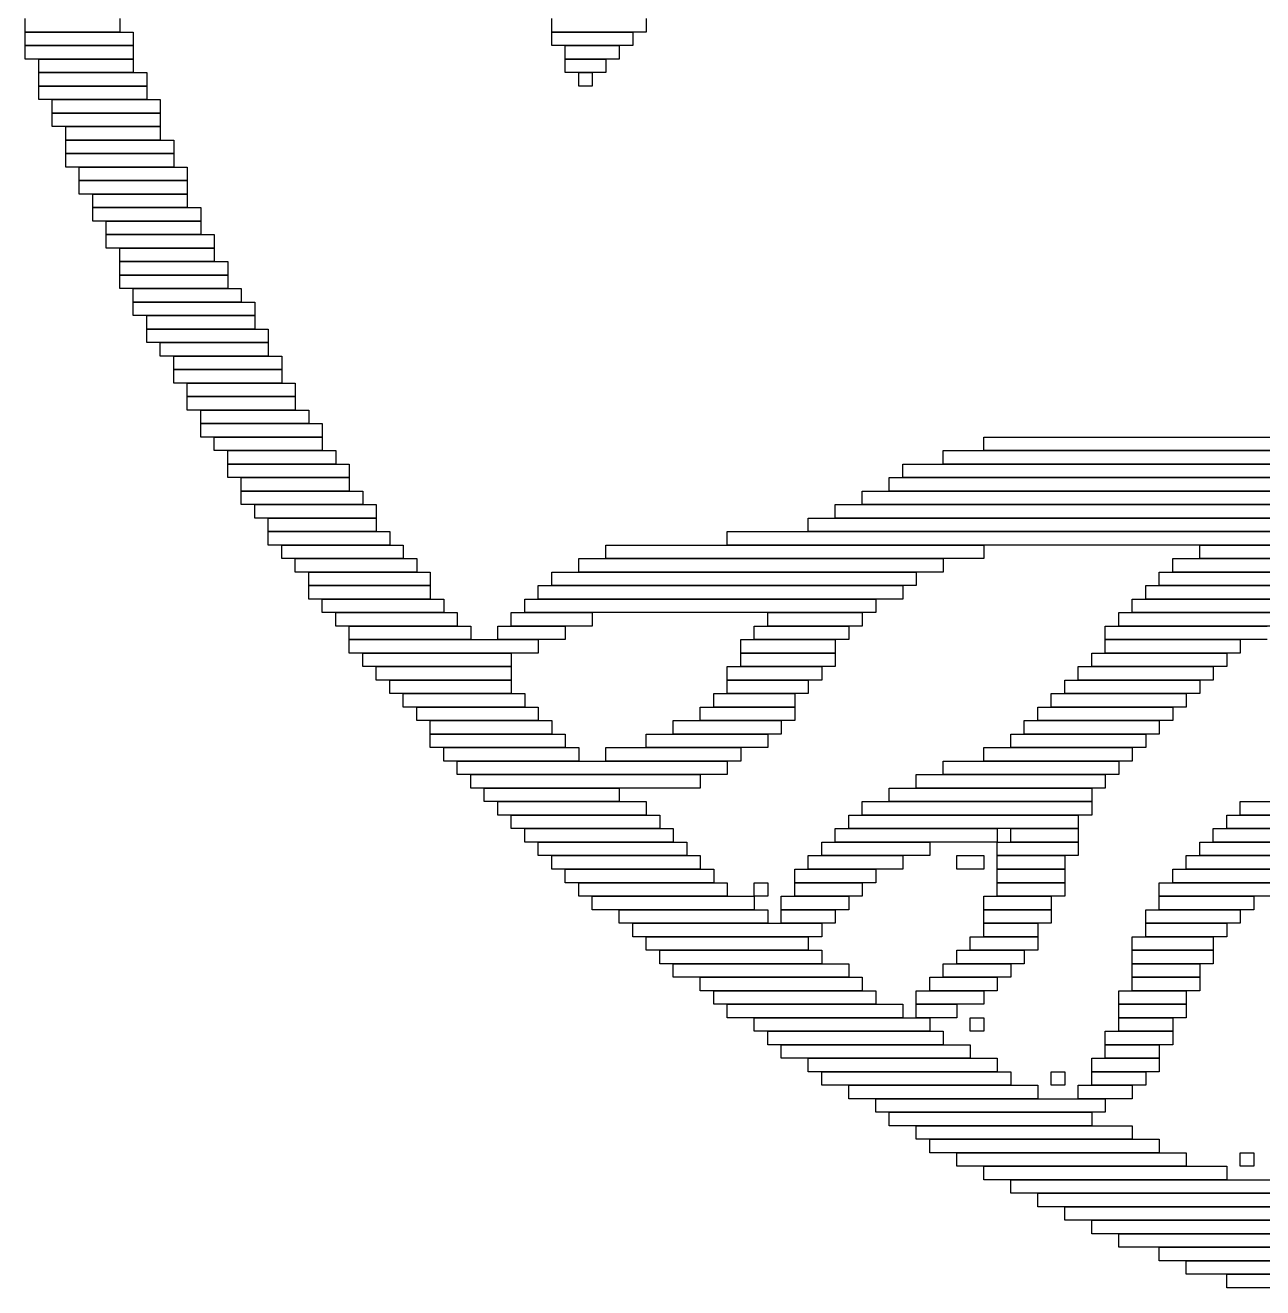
# Model space of a CAD drawing. Extents: x 367 to 656, y 364 to 660.
# Drawn here: x 375 to 466.7, y 372 to 465.5 of the extents above; entities that cross this region are included whole.
import ezdxf

# ---------------------------------------------------------------- set-up
doc = ezdxf.new("R2010")
doc.units = 0

msp = doc.modelspace()

# ---------------------------------------------------------------- linework, layer by layer
for p, q in [((375, 465), (375, 466)), ((382, 466), (382, 465)), ((414, 465), (414, 466)), ((421, 466), (421, 465)), ((382, 465), (375, 465)), ((375, 465), (383, 465)), ((375, 464), (375, 465)), ((383, 465), (383, 464)), ((421, 465), (414, 465)), ((414, 465), (420, 465)), ((414, 464), (414, 465)), ((420, 465), (420, 464)), ((383, 464), (375, 464)), ((375, 464), (383, 464)), ((375, 463), (375, 464)), ((383, 464), (383, 463)), ((420, 464), (414, 464)), ((415, 464), (419, 464)), ((415, 463), (415, 464)), ((419, 464), (419, 463)), ((383, 463), (375, 463)), ((376, 463), (383, 463)), ((376, 462), (376, 463)), ((383, 463), (383, 462)), ((419, 463), (415, 463)), ((415, 463), (418, 463)), ((415, 462), (415, 463)), ((418, 463), (418, 462)), ((383, 462), (376, 462)), ((376, 462), (384, 462)), ((376, 461), (376, 462)), ((384, 462), (384, 461)), ((418, 462), (415, 462)), ((416, 462), (417, 462)), ((416, 461), (416, 462)), ((417, 462), (417, 461)), ((384, 461), (376, 461)), ((376, 461), (384, 461)), ((376, 460), (376, 461)), ((384, 461), (384, 460)), ((417, 461), (416, 461)), ((384, 460), (376, 460)), ((377, 460), (385, 460)), ((377, 459), (377, 460)), ((385, 460), (385, 459)), ((385, 459), (377, 459)), ((377, 459), (385, 459)), ((377, 458), (377, 459)), ((385, 459), (385, 458)), ((385, 458), (377, 458)), ((378, 458), (385, 458)), ((378, 457), (378, 458)), ((385, 458), (385, 457)), ((385, 457), (378, 457)), ((378, 457), (386, 457)), ((378, 456), (378, 457)), ((386, 457), (386, 456)), ((386, 456), (378, 456)), ((378, 456), (386, 456)), ((378, 455), (378, 456)), ((386, 456), (386, 455)), ((386, 455), (378, 455)), ((379, 455), (387, 455)), ((379, 454), (379, 455)), ((387, 455), (387, 454)), ((387, 454), (379, 454)), ((379, 454), (387, 454)), ((379, 453), (379, 454)), ((387, 454), (387, 453)), ((387, 453), (379, 453)), ((380, 453), (387, 453)), ((380, 452), (380, 453)), ((387, 453), (387, 452)), ((387, 452), (380, 452)), ((380, 452), (388, 452)), ((380, 451), (380, 452)), ((388, 452), (388, 451)), ((388, 451), (380, 451)), ((381, 451), (388, 451)), ((381, 450), (381, 451)), ((388, 451), (388, 450)), ((388, 450), (381, 450)), ((381, 450), (389, 450)), ((381, 449), (381, 450)), ((389, 450), (389, 449)), ((389, 449), (381, 449)), ((382, 449), (389, 449)), ((382, 448), (382, 449)), ((389, 449), (389, 448)), ((389, 448), (382, 448)), ((382, 448), (390, 448)), ((382, 447), (382, 448)), ((390, 448), (390, 447)), ((390, 447), (382, 447)), ((382, 447), (390, 447)), ((382, 446), (382, 447)), ((390, 447), (390, 446)), ((390, 446), (382, 446)), ((383, 446), (391, 446)), ((383, 445), (383, 446)), ((391, 446), (391, 445)), ((391, 445), (383, 445)), ((383, 445), (392, 445)), ((383, 444), (383, 445)), ((392, 445), (392, 444)), ((392, 444), (383, 444)), ((384, 444), (392, 444)), ((384, 443), (384, 444)), ((392, 444), (392, 443)), ((392, 443), (384, 443)), ((384, 443), (393, 443)), ((384, 442), (384, 443)), ((393, 443), (393, 442)), ((393, 442), (384, 442)), ((385, 442), (393, 442)), ((385, 441), (385, 442)), ((393, 442), (393, 441)), ((393, 441), (385, 441)), ((386, 441), (394, 441)), ((386, 440), (386, 441)), ((394, 441), (394, 440)), ((394, 440), (386, 440)), ((386, 440), (394, 440)), ((386, 439), (386, 440)), ((394, 440), (394, 439)), ((394, 439), (386, 439)), ((387, 439), (395, 439)), ((387, 438), (387, 439)), ((395, 439), (395, 438)), ((395, 438), (387, 438)), ((387, 438), (395, 438)), ((387, 437), (387, 438)), ((395, 438), (395, 437)), ((395, 437), (387, 437)), ((388, 437), (396, 437)), ((388, 436), (388, 437)), ((396, 437), (396, 436)), ((396, 436), (388, 436)), ((388, 436), (397, 436)), ((388, 435), (388, 436)), ((397, 436), (397, 435)), ((397, 435), (388, 435)), ((389, 435), (397, 435)), ((389, 434), (389, 435)), ((397, 435), (397, 434)), ((446, 435), (497, 435)), ((446, 434), (446, 435)), ((397, 434), (389, 434)), ((390, 434), (398, 434)), ((390, 433), (390, 434)), ((398, 434), (398, 433)), ((443, 434), (496, 434)), ((443, 433), (443, 434)), ((497, 434), (446, 434)), ((398, 433), (390, 433)), ((390, 433), (399, 433)), ((390, 432), (390, 433)), ((399, 433), (399, 432)), ((440, 433), (494, 433)), ((440, 432), (440, 433)), ((496, 433), (443, 433)), ((399, 432), (390, 432)), ((391, 432), (399, 432)), ((391, 431), (391, 432)), ((399, 432), (399, 431)), ((439, 432), (492, 432)), ((439, 431), (439, 432)), ((494, 432), (440, 432)), ((399, 431), (391, 431)), ((391, 431), (400, 431)), ((391, 430), (391, 431)), ((400, 431), (400, 430)), ((437, 431), (490, 431)), ((437, 430), (437, 431)), ((492, 431), (439, 431)), ((400, 430), (391, 430)), ((392, 430), (401, 430)), ((392, 429), (392, 430)), ((401, 430), (401, 429)), ((435, 430), (487, 430)), ((435, 429), (435, 430)), ((490, 430), (437, 430)), ((401, 429), (392, 429)), ((393, 429), (401, 429)), ((393, 428), (393, 429)), ((401, 429), (401, 428)), ((433, 429), (485, 429)), ((433, 428), (433, 429)), ((487, 429), (435, 429)), ((401, 428), (393, 428)), ((393, 428), (402, 428)), ((393, 427), (393, 428)), ((402, 428), (402, 427)), ((427, 428), (482, 428)), ((427, 427), (427, 428)), ((485, 428), (433, 428)), ((402, 427), (393, 427)), ((394, 427), (403, 427)), ((394, 426), (394, 427)), ((403, 427), (403, 426)), ((418, 427), (446, 427)), ((418, 426), (418, 427)), ((482, 427), (427, 427)), ((446, 427), (446, 426)), ((462, 427), (479, 427)), ((462, 426), (462, 427)), ((403, 426), (394, 426)), ((395, 426), (404, 426)), ((395, 425), (395, 426)), ((404, 426), (404, 425)), ((416, 426), (443, 426)), ((416, 425), (416, 426)), ((446, 426), (418, 426)), ((443, 426), (443, 425)), ((460, 426), (476, 426)), ((460, 425), (460, 426)), ((479, 426), (462, 426)), ((404, 425), (395, 425)), ((396, 425), (405, 425)), ((396, 424), (396, 425)), ((405, 425), (405, 424)), ((414, 425), (441, 425)), ((414, 424), (414, 425)), ((443, 425), (416, 425)), ((441, 425), (441, 424)), ((459, 425), (474, 425)), ((459, 424), (459, 425)), ((476, 425), (460, 425)), ((405, 424), (396, 424)), ((396, 424), (405, 424)), ((396, 423), (396, 424)), ((405, 424), (405, 423)), ((413, 424), (440, 424)), ((413, 423), (413, 424)), ((441, 424), (414, 424)), ((440, 424), (440, 423)), ((458, 424), (472, 424)), ((458, 423), (458, 424)), ((474, 424), (459, 424)), ((405, 423), (396, 423)), ((397, 423), (406, 423)), ((397, 422), (397, 423)), ((406, 423), (406, 422)), ((412, 423), (438, 423)), ((412, 422), (412, 423)), ((440, 423), (413, 423)), ((438, 423), (438, 422)), ((457, 423), (470, 423)), ((457, 422), (457, 423)), ((472, 423), (458, 423)), ((406, 422), (397, 422)), ((398, 422), (407, 422)), ((398, 421), (398, 422)), ((407, 422), (407, 421)), ((411, 422), (417, 422)), ((411, 421), (411, 422)), ((438, 422), (412, 422)), ((417, 422), (417, 421)), ((430, 422), (437, 422)), ((430, 421), (430, 422)), ((437, 422), (437, 421)), ((456, 422), (468, 422)), ((456, 421), (456, 422)), ((470, 422), (457, 422)), ((407, 421), (398, 421)), ((399, 421), (408, 421)), ((399, 420), (399, 421)), ((408, 421), (408, 420)), ((410, 421), (415, 421)), ((410, 420), (410, 421)), ((417, 421), (411, 421)), ((415, 421), (415, 420)), ((429, 421), (436, 421)), ((429, 420), (429, 421)), ((437, 421), (430, 421)), ((436, 421), (436, 420)), ((455, 421), (467, 421)), ((455, 420), (455, 421)), ((468, 421), (456, 421)), ((408, 420), (399, 420)), ((399, 420), (413, 420)), ((399, 419), (399, 420)), ((415, 420), (410, 420)), ((413, 420), (413, 419)), ((428, 420), (435, 420)), ((428, 419), (428, 420)), ((436, 420), (429, 420)), ((435, 420), (435, 419)), ((467, 420), (455, 420)), ((455, 420), (465, 420)), ((455, 419), (455, 420)), ((465, 420), (465, 419)), ((413, 419), (399, 419)), ((400, 419), (411, 419)), ((400, 418), (400, 419)), ((411, 419), (411, 418)), ((435, 419), (428, 419)), ((428, 419), (435, 419)), ((428, 418), (428, 419)), ((435, 419), (435, 418)), ((454, 419), (464, 419)), ((454, 418), (454, 419)), ((465, 419), (455, 419)), ((464, 419), (464, 418)), ((411, 418), (400, 418)), ((401, 418), (411, 418)), ((401, 417), (401, 418)), ((411, 418), (411, 417)), ((427, 418), (434, 418)), ((427, 417), (427, 418)), ((435, 418), (428, 418)), ((434, 418), (434, 417)), ((453, 418), (463, 418)), ((453, 417), (453, 418)), ((464, 418), (454, 418)), ((463, 418), (463, 417)), ((411, 417), (401, 417)), ((402, 417), (411, 417)), ((402, 416), (402, 417)), ((411, 417), (411, 416)), ((434, 417), (427, 417)), ((427, 417), (433, 417)), ((427, 416), (427, 417)), ((433, 417), (433, 416)), ((452, 417), (462, 417)), ((452, 416), (452, 417)), ((463, 417), (453, 417)), ((462, 417), (462, 416)), ((411, 416), (402, 416)), ((403, 416), (412, 416)), ((403, 415), (403, 416)), ((412, 416), (412, 415)), ((426, 416), (432, 416)), ((426, 415), (426, 416)), ((433, 416), (427, 416)), ((432, 416), (432, 415)), ((451, 416), (461, 416)), ((451, 415), (451, 416)), ((462, 416), (452, 416)), ((461, 416), (461, 415)), ((412, 415), (403, 415)), ((404, 415), (413, 415)), ((404, 414), (404, 415)), ((413, 415), (413, 414)), ((425, 415), (432, 415)), ((425, 414), (425, 415)), ((432, 415), (426, 415)), ((432, 415), (432, 414)), ((450, 415), (460, 415)), ((450, 414), (450, 415)), ((461, 415), (451, 415)), ((460, 415), (460, 414)), ((413, 414), (404, 414)), ((405, 414), (414, 414)), ((405, 413), (405, 414)), ((414, 414), (414, 413)), ((423, 414), (431, 414)), ((423, 413), (423, 414)), ((432, 414), (425, 414)), ((431, 414), (431, 413)), ((449, 414), (459, 414)), ((449, 413), (449, 414)), ((460, 414), (450, 414)), ((459, 414), (459, 413)), ((414, 413), (405, 413)), ((405, 413), (415, 413)), ((405, 412), (405, 413)), ((415, 413), (415, 412)), ((421, 413), (430, 413)), ((421, 412), (421, 413)), ((431, 413), (423, 413)), ((430, 413), (430, 412)), ((448, 413), (458, 413)), ((448, 412), (448, 413)), ((459, 413), (449, 413)), ((458, 413), (458, 412)), ((415, 412), (405, 412)), ((406, 412), (416, 412)), ((406, 411), (406, 412)), ((416, 412), (416, 411)), ((418, 412), (428, 412)), ((418, 411), (418, 412)), ((430, 412), (421, 412)), ((428, 412), (428, 411)), ((446, 412), (457, 412)), ((446, 411), (446, 412)), ((458, 412), (448, 412)), ((457, 412), (457, 411)), ((416, 411), (406, 411)), ((407, 411), (427, 411)), ((407, 410), (407, 411)), ((428, 411), (418, 411)), ((427, 411), (427, 410)), ((443, 411), (456, 411)), ((443, 410), (443, 411)), ((457, 411), (446, 411)), ((456, 411), (456, 410)), ((427, 410), (407, 410)), ((408, 410), (425, 410)), ((408, 409), (408, 410)), ((425, 410), (425, 409)), ((441, 410), (455, 410)), ((441, 409), (441, 410)), ((456, 410), (443, 410)), ((455, 410), (455, 409)), ((425, 409), (408, 409)), ((409, 409), (419, 409)), ((409, 408), (409, 409)), ((419, 409), (419, 408)), ((439, 409), (454, 409)), ((439, 408), (439, 409)), ((455, 409), (441, 409)), ((454, 409), (454, 408)), ((419, 408), (409, 408)), ((410, 408), (421, 408)), ((410, 407), (410, 408)), ((421, 408), (421, 407)), ((437, 408), (454, 408)), ((437, 407), (437, 408)), ((454, 408), (439, 408)), ((454, 408), (454, 407)), ((465, 408), (489, 408)), ((465, 407), (465, 408)), ((421, 407), (410, 407)), ((411, 407), (422, 407)), ((411, 406), (411, 407)), ((422, 407), (422, 406)), ((436, 407), (453, 407)), ((436, 406), (436, 407)), ((454, 407), (437, 407)), ((453, 407), (453, 406)), ((464, 407), (489, 407)), ((464, 406), (464, 407)), ((489, 407), (465, 407)), ((422, 406), (411, 406)), ((412, 406), (423, 406)), ((412, 405), (412, 406)), ((423, 406), (423, 405)), ((435, 406), (447, 406)), ((435, 405), (435, 406)), ((453, 406), (436, 406)), ((447, 406), (447, 405)), ((448, 406), (453, 406)), ((448, 405), (448, 406)), ((453, 406), (453, 405)), ((463, 406), (479, 406)), ((463, 405), (463, 406)), ((489, 406), (464, 406)), ((423, 405), (412, 405)), ((413, 405), (424, 405)), ((413, 404), (413, 405)), ((424, 405), (424, 404)), ((434, 405), (442, 405)), ((434, 404), (434, 405)), ((447, 405), (435, 405)), ((442, 405), (442, 404)), ((447, 405), (453, 405)), ((447, 404), (447, 405)), ((453, 405), (448, 405)), ((453, 405), (453, 404)), ((462, 405), (476, 405)), ((462, 404), (462, 405)), ((479, 405), (463, 405)), ((424, 404), (413, 404)), ((414, 404), (425, 404)), ((414, 403), (414, 404)), ((425, 404), (425, 403)), ((433, 404), (440, 404)), ((433, 403), (433, 404)), ((442, 404), (434, 404)), ((440, 404), (440, 403)), ((444, 404), (446, 404)), ((444, 403), (444, 404)), ((446, 404), (446, 403)), ((453, 404), (447, 404)), ((447, 404), (452, 404)), ((447, 403), (447, 404)), ((452, 404), (452, 403)), ((461, 404), (473, 404)), ((461, 403), (461, 404)), ((476, 404), (462, 404)), ((425, 403), (414, 403)), ((415, 403), (426, 403)), ((415, 402), (415, 403)), ((426, 403), (426, 402)), ((432, 403), (438, 403)), ((432, 402), (432, 403)), ((440, 403), (433, 403)), ((438, 403), (438, 402)), ((446, 403), (444, 403)), ((452, 403), (447, 403)), ((447, 403), (452, 403)), ((447, 402), (447, 403)), ((452, 403), (452, 402)), ((460, 403), (470, 403)), ((460, 402), (460, 403)), ((473, 403), (461, 403)), ((426, 402), (415, 402)), ((416, 402), (427, 402)), ((416, 401), (416, 402)), ((427, 402), (427, 401)), ((429, 402), (430, 402)), ((429, 401), (429, 402)), ((430, 402), (430, 401)), ((438, 402), (432, 402)), ((432, 402), (437, 402)), ((432, 401), (432, 402)), ((437, 402), (437, 401)), ((452, 402), (447, 402)), ((447, 402), (452, 402)), ((447, 401), (447, 402)), ((452, 402), (452, 401)), ((459, 402), (468, 402)), ((459, 401), (459, 402)), ((470, 402), (460, 402)), ((427, 401), (416, 401)), ((417, 401), (429, 401)), ((417, 400), (417, 401)), ((430, 401), (429, 401)), ((429, 401), (429, 400)), ((431, 401), (436, 401)), ((431, 400), (431, 401)), ((437, 401), (432, 401)), ((436, 401), (436, 400)), ((446, 401), (451, 401)), ((446, 400), (446, 401)), ((452, 401), (447, 401)), ((451, 401), (451, 400)), ((468, 401), (459, 401)), ((459, 401), (466, 401)), ((459, 400), (459, 401)), ((466, 401), (466, 400)), ((429, 400), (417, 400)), ((419, 400), (430, 400)), ((419, 399), (419, 400)), ((430, 400), (430, 399)), ((436, 400), (431, 400)), ((431, 400), (435, 400)), ((431, 399), (431, 400)), ((435, 400), (435, 399)), ((451, 400), (446, 400)), ((446, 400), (451, 400)), ((446, 399), (446, 400)), ((451, 400), (451, 399)), ((458, 400), (465, 400)), ((458, 399), (458, 400)), ((466, 400), (459, 400)), ((465, 400), (465, 399)), ((430, 399), (419, 399)), ((420, 399), (434, 399)), ((420, 398), (420, 399)), ((435, 399), (431, 399)), ((434, 399), (434, 398)), ((451, 399), (446, 399)), ((446, 399), (450, 399)), ((446, 398), (446, 399)), ((450, 399), (450, 398)), ((465, 399), (458, 399)), ((458, 399), (464, 399)), ((458, 398), (458, 399)), ((464, 399), (464, 398)), ((434, 398), (420, 398)), ((421, 398), (433, 398)), ((421, 397), (421, 398)), ((433, 398), (433, 397)), ((445, 398), (450, 398)), ((445, 397), (445, 398)), ((450, 398), (446, 398)), ((450, 398), (450, 397)), ((457, 398), (463, 398)), ((457, 397), (457, 398)), ((464, 398), (458, 398)), ((463, 398), (463, 397)), ((433, 397), (421, 397)), ((422, 397), (434, 397)), ((422, 396), (422, 397)), ((434, 397), (434, 396)), ((444, 397), (449, 397)), ((444, 396), (444, 397)), ((450, 397), (445, 397)), ((449, 397), (449, 396)), ((463, 397), (457, 397)), ((457, 397), (463, 397)), ((457, 396), (457, 397)), ((463, 397), (463, 396)), ((434, 396), (422, 396)), ((423, 396), (436, 396)), ((423, 395), (423, 396)), ((436, 396), (436, 395)), ((443, 396), (448, 396)), ((443, 395), (443, 396)), ((449, 396), (444, 396)), ((448, 396), (448, 395)), ((463, 396), (457, 396)), ((457, 396), (462, 396)), ((457, 395), (457, 396)), ((462, 396), (462, 395)), ((436, 395), (423, 395)), ((425, 395), (437, 395)), ((425, 394), (425, 395)), ((437, 395), (437, 394)), ((442, 395), (447, 395)), ((442, 394), (442, 395)), ((448, 395), (443, 395)), ((447, 395), (447, 394)), ((462, 395), (457, 395)), ((457, 395), (462, 395)), ((457, 394), (457, 395)), ((462, 395), (462, 394)), ((437, 394), (425, 394)), ((426, 394), (438, 394)), ((426, 393), (426, 394)), ((438, 394), (438, 393)), ((441, 394), (446, 394)), ((441, 393), (441, 394)), ((447, 394), (442, 394)), ((446, 394), (446, 393)), ((456, 394), (461, 394)), ((456, 393), (456, 394)), ((462, 394), (457, 394)), ((461, 394), (461, 393)), ((438, 393), (426, 393)), ((427, 393), (440, 393)), ((427, 392), (427, 393)), ((440, 393), (440, 392)), ((446, 393), (441, 393)), ((441, 393), (444, 393)), ((441, 392), (441, 393)), ((444, 393), (444, 392)), ((461, 393), (456, 393)), ((456, 393), (461, 393)), ((456, 392), (456, 393)), ((461, 393), (461, 392)), ((440, 392), (427, 392)), ((429, 392), (442, 392)), ((429, 391), (429, 392)), ((444, 392), (441, 392)), ((442, 392), (442, 391)), ((445, 392), (446, 392)), ((445, 391), (445, 392)), ((446, 392), (446, 391)), ((461, 392), (456, 392)), ((456, 392), (460, 392)), ((456, 391), (456, 392)), ((460, 392), (460, 391)), ((442, 391), (429, 391)), ((430, 391), (443, 391)), ((430, 390), (430, 391)), ((443, 391), (443, 390)), ((446, 391), (445, 391)), ((455, 391), (460, 391)), ((455, 390), (455, 391)), ((460, 391), (456, 391)), ((460, 391), (460, 390)), ((443, 390), (430, 390)), ((431, 390), (445, 390)), ((431, 389), (431, 390)), ((445, 390), (445, 389)), ((460, 390), (455, 390)), ((455, 390), (459, 390)), ((455, 389), (455, 390)), ((459, 390), (459, 389)), ((445, 389), (431, 389)), ((433, 389), (447, 389)), ((433, 388), (433, 389)), ((447, 389), (447, 388)), ((454, 389), (459, 389)), ((454, 388), (454, 389)), ((459, 389), (455, 389)), ((459, 389), (459, 388)), ((447, 388), (433, 388)), ((434, 388), (448, 388)), ((434, 387), (434, 388)), ((448, 388), (448, 387)), ((451, 388), (452, 388)), ((451, 387), (451, 388)), ((452, 388), (452, 387)), ((459, 388), (454, 388)), ((454, 388), (458, 388)), ((454, 387), (454, 388)), ((458, 388), (458, 387)), ((448, 387), (434, 387)), ((436, 387), (450, 387)), ((436, 386), (436, 387)), ((450, 387), (450, 386)), ((452, 387), (451, 387)), ((453, 387), (457, 387)), ((453, 386), (453, 387)), ((458, 387), (454, 387)), ((457, 387), (457, 386)), ((450, 386), (436, 386)), ((438, 386), (455, 386)), ((438, 385), (438, 386)), ((457, 386), (453, 386)), ((455, 386), (455, 385)), ((455, 385), (438, 385)), ((439, 385), (454, 385)), ((439, 384), (439, 385)), ((454, 385), (454, 384)), ((454, 384), (439, 384)), ((441, 384), (457, 384)), ((441, 383), (441, 384)), ((457, 384), (457, 383)), ((457, 383), (441, 383)), ((442, 383), (459, 383)), ((442, 382), (442, 383)), ((459, 383), (459, 382)), ((459, 382), (442, 382)), ((444, 382), (461, 382)), ((444, 381), (444, 382)), ((461, 382), (461, 381)), ((465, 382), (466, 382)), ((465, 381), (465, 382)), ((466, 382), (466, 381)), ((461, 381), (444, 381)), ((446, 381), (464, 381)), ((446, 380), (446, 381)), ((464, 381), (464, 380)), ((466, 381), (465, 381)), ((464, 380), (446, 380)), ((448, 380), (470, 380)), ((448, 379), (448, 380)), ((470, 379), (448, 379)), ((450, 379), (469, 379)), ((450, 378), (450, 379)), ((469, 378), (450, 378)), ((452, 378), (472, 378)), ((452, 377), (452, 378)), ((472, 377), (452, 377)), ((454, 377), (476, 377)), ((454, 376), (454, 377)), ((476, 376), (454, 376)), ((456, 376), (479, 376)), ((456, 375), (456, 376)), ((479, 375), (456, 375)), ((459, 375), (485, 375)), ((459, 374), (459, 375)), ((485, 374), (459, 374)), ((461, 374), (488, 374)), ((461, 373), (461, 374)), ((488, 373), (461, 373)), ((464, 373), (497, 373)), ((464, 372), (464, 373)), ((497, 372), (464, 372))]:
    msp.add_line(p, q)

doc.saveas('drawing.dxf')
